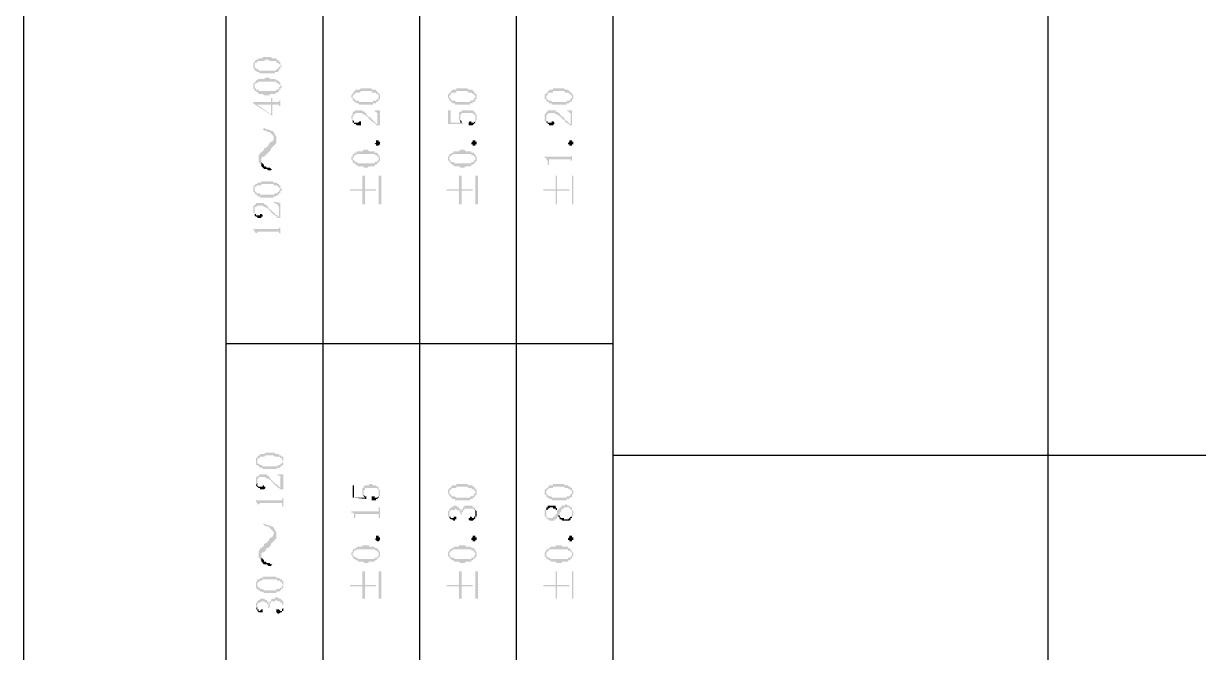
# Model space of a CAD drawing. Header units: millimetres. Extents: x 7018 to 13530, y 4187 to 5692.
# Drawn here: x 9367.76 to 9406.68, y 5033.81 to 5054.62 of the extents above; entities that cross this region are included whole.
import ezdxf

# ---------------------------------------------------------------- set-up
doc = ezdxf.new("R2010")
doc.units = ezdxf.units.MM

msp = doc.modelspace()

# ---------------------------------------------------------------- hatches: boundary and pattern name
at = {"transparency": 33554559}
for points in [[(9375.372, 5053.24), (9375.372, 5053.195), (9375.372, 5053.149), (9375.372, 5053.149), (9375.417, 5053.104), (9375.417, 5053.24), (9375.417, 5053.285), (9375.417, 5053.285), (9375.462, 5053.33), (9375.507, 5053.33), (9375.507, 5053.375), (9375.733, 5053.375), (9375.778, 5053.42), (9375.868, 5053.42), (9375.914, 5053.375), (9376.139, 5053.375), (9376.139, 5053.33), (9376.184, 5053.33), (9376.229, 5053.285), (9376.229, 5053.285), (9376.275, 5053.24), (9376.275, 5053.33), (9376.229, 5053.375), (9376.229, 5053.375), (9376.184, 5053.42), (9376.139, 5053.42), (9376.139, 5053.465), (9376.004, 5053.465), (9375.959, 5053.51), (9375.688, 5053.51), (9375.688, 5053.465), (9375.553, 5053.465), (9375.507, 5053.42), (9375.462, 5053.42), (9375.417, 5053.375), (9375.417, 5053.33), (9375.372, 5053.33), (9375.372, 5053.285)], [(9375.417, 5053.104), (9375.417, 5053.059), (9375.462, 5053.059), (9375.507, 5053.014), (9375.553, 5053.014), (9375.598, 5052.969), (9376.094, 5052.969), (9376.094, 5053.014), (9376.184, 5053.014), (9376.229, 5053.059), (9376.229, 5053.104), (9376.275, 5053.104), (9376.275, 5053.149), (9376.275, 5053.195), (9376.32, 5053.195), (9376.32, 5053.24), (9376.275, 5053.24), (9376.275, 5053.285), (9376.275, 5053.33), (9376.275, 5053.195), (9376.229, 5053.195), (9376.229, 5053.149), (9376.184, 5053.149), (9376.184, 5053.104), (9376.139, 5053.104), (9376.094, 5053.059), (9375.553, 5053.059), (9375.553, 5053.104), (9375.507, 5053.104), (9375.462, 5053.149), (9375.417, 5053.149), (9375.417, 5053.195), (9375.417, 5053.24)], [(9375.372, 5052.563), (9375.372, 5052.518), (9375.372, 5052.472), (9375.372, 5052.472), (9375.417, 5052.427), (9375.417, 5052.563), (9375.417, 5052.608), (9375.417, 5052.608), (9375.462, 5052.653), (9375.507, 5052.653), (9375.553, 5052.698), (9376.139, 5052.698), (9376.139, 5052.653), (9376.184, 5052.653), (9376.229, 5052.608), (9376.229, 5052.608), (9376.275, 5052.563), (9376.275, 5052.653), (9376.229, 5052.698), (9376.229, 5052.698), (9376.184, 5052.743), (9376.139, 5052.743), (9376.094, 5052.788), (9375.914, 5052.788), (9375.914, 5052.833), (9375.778, 5052.833), (9375.733, 5052.788), (9375.553, 5052.788), (9375.507, 5052.743), (9375.462, 5052.743), (9375.462, 5052.698), (9375.417, 5052.698), (9375.417, 5052.653), (9375.372, 5052.653), (9375.372, 5052.608)], [(9375.417, 5052.427), (9375.417, 5052.382), (9375.462, 5052.382), (9375.507, 5052.337), (9375.553, 5052.337), (9375.553, 5052.292), (9375.688, 5052.292), (9375.733, 5052.247), (9375.914, 5052.247), (9375.914, 5052.292), (9376.094, 5052.292), (9376.139, 5052.337), (9376.184, 5052.337), (9376.229, 5052.382), (9376.229, 5052.427), (9376.275, 5052.427), (9376.275, 5052.472), (9376.275, 5052.472), (9376.32, 5052.518), (9376.32, 5052.563), (9376.275, 5052.563), (9376.275, 5052.608), (9376.275, 5052.653), (9376.275, 5052.518), (9376.229, 5052.518), (9376.229, 5052.472), (9376.229, 5052.472), (9376.184, 5052.427), (9376.139, 5052.427), (9376.094, 5052.382), (9375.553, 5052.382), (9375.553, 5052.427), (9375.462, 5052.427), (9375.462, 5052.472), (9375.417, 5052.472), (9375.417, 5052.518), (9375.417, 5052.563)], [(9378.621, 5052.202), (9378.621, 5052.156), (9378.667, 5052.156), (9378.667, 5052.111), (9378.667, 5052.066), (9378.667, 5052.202), (9378.667, 5052.247), (9378.712, 5052.247), (9378.712, 5052.292), (9378.757, 5052.292), (9378.757, 5052.337), (9378.892, 5052.337), (9378.937, 5052.382), (9379.298, 5052.382), (9379.298, 5052.337), (9379.434, 5052.337), (9379.434, 5052.292), (9379.479, 5052.292), (9379.524, 5052.247), (9379.524, 5052.202), (9379.524, 5052.337), (9379.479, 5052.337), (9379.479, 5052.382), (9379.434, 5052.382), (9379.434, 5052.427), (9379.298, 5052.427), (9379.298, 5052.472), (9378.937, 5052.472), (9378.892, 5052.427), (9378.757, 5052.427), (9378.757, 5052.382), (9378.712, 5052.382), (9378.712, 5052.337), (9378.667, 5052.337), (9378.667, 5052.292), (9378.667, 5052.292), (9378.621, 5052.247)], [(9381.826, 5052.202), (9381.826, 5052.156), (9381.826, 5052.156), (9381.871, 5052.111), (9381.871, 5052.066), (9381.871, 5052.202), (9381.871, 5052.247), (9381.916, 5052.247), (9381.916, 5052.292), (9381.916, 5052.292), (9381.961, 5052.337), (9382.097, 5052.337), (9382.097, 5052.382), (9382.458, 5052.382), (9382.503, 5052.337), (9382.593, 5052.337), (9382.638, 5052.292), (9382.683, 5052.292), (9382.683, 5052.247), (9382.729, 5052.247), (9382.729, 5052.202), (9382.729, 5052.337), (9382.683, 5052.337), (9382.683, 5052.382), (9382.638, 5052.382), (9382.638, 5052.427), (9382.503, 5052.427), (9382.458, 5052.472), (9382.097, 5052.472), (9382.097, 5052.427), (9381.961, 5052.427), (9381.961, 5052.382), (9381.916, 5052.382), (9381.916, 5052.337), (9381.871, 5052.337), (9381.871, 5052.292), (9381.826, 5052.292)], [(9385.03, 5052.202), (9385.03, 5052.156), (9385.03, 5052.111), (9385.075, 5052.111), (9385.075, 5052.066), (9385.075, 5052.202), (9385.075, 5052.247), (9385.121, 5052.247), (9385.121, 5052.292), (9385.121, 5052.292), (9385.166, 5052.337), (9385.301, 5052.337), (9385.301, 5052.382), (9385.662, 5052.382), (9385.707, 5052.337), (9385.798, 5052.337), (9385.843, 5052.292), (9385.888, 5052.292), (9385.888, 5052.247), (9385.933, 5052.247), (9385.933, 5052.202), (9385.933, 5052.337), (9385.888, 5052.337), (9385.843, 5052.382), (9385.843, 5052.382), (9385.798, 5052.427), (9385.707, 5052.427), (9385.662, 5052.472), (9385.301, 5052.472), (9385.301, 5052.427), (9385.166, 5052.427), (9385.166, 5052.382), (9385.121, 5052.382), (9385.121, 5052.337), (9385.075, 5052.337), (9385.075, 5052.292), (9385.03, 5052.292)], [(9375.372, 5052.021), (9375.372, 5051.976), (9376.004, 5051.57), (9376.004, 5051.931), (9376.229, 5051.931), (9376.229, 5051.886), (9376.275, 5051.886), (9376.275, 5051.795), (9376.275, 5052.156), (9376.275, 5052.066), (9376.229, 5052.066), (9376.229, 5052.021), (9376.004, 5052.021), (9376.004, 5052.156), (9375.959, 5052.156), (9375.959, 5051.615), (9375.507, 5051.931), (9375.507, 5051.931)], [(9375.372, 5052.021), (9375.507, 5051.931), (9375.959, 5051.931), (9375.959, 5051.615), (9375.959, 5052.021)], [(9378.667, 5052.066), (9378.712, 5052.066), (9378.712, 5052.021), (9378.757, 5052.021), (9378.802, 5051.976), (9378.847, 5051.976), (9378.892, 5051.931), (9379.344, 5051.931), (9379.344, 5051.976), (9379.434, 5051.976), (9379.434, 5052.021), (9379.479, 5052.021), (9379.524, 5052.066), (9379.524, 5052.111), (9379.569, 5052.111), (9379.569, 5052.156), (9379.569, 5052.202), (9379.569, 5052.247), (9379.569, 5052.292), (9379.524, 5052.292), (9379.524, 5052.337), (9379.524, 5052.156), (9379.524, 5052.156), (9379.479, 5052.111), (9379.479, 5052.111), (9379.434, 5052.066), (9379.344, 5052.066), (9379.344, 5052.021), (9378.892, 5052.021), (9378.847, 5052.066), (9378.757, 5052.066), (9378.757, 5052.111), (9378.712, 5052.111), (9378.712, 5052.156), (9378.667, 5052.156), (9378.667, 5052.202)], [(9381.871, 5052.066), (9381.916, 5052.066), (9381.916, 5052.021), (9381.961, 5052.021), (9381.961, 5051.976), (9382.052, 5051.976), (9382.052, 5051.931), (9382.548, 5051.931), (9382.548, 5051.976), (9382.638, 5051.976), (9382.638, 5052.021), (9382.683, 5052.021), (9382.729, 5052.066), (9382.729, 5052.111), (9382.774, 5052.111), (9382.774, 5052.156), (9382.774, 5052.202), (9382.774, 5052.247), (9382.774, 5052.292), (9382.729, 5052.292), (9382.729, 5052.337), (9382.729, 5052.156), (9382.683, 5052.156), (9382.683, 5052.111), (9382.683, 5052.111), (9382.638, 5052.066), (9382.548, 5052.066), (9382.548, 5052.021), (9382.097, 5052.021), (9382.052, 5052.066), (9381.961, 5052.066), (9381.916, 5052.111), (9381.916, 5052.156), (9381.871, 5052.156), (9381.871, 5052.202)], [(9385.075, 5052.066), (9385.075, 5052.066), (9385.121, 5052.021), (9385.166, 5052.021), (9385.166, 5051.976), (9385.256, 5051.976), (9385.256, 5051.931), (9385.752, 5051.931), (9385.752, 5051.976), (9385.843, 5051.976), (9385.843, 5052.021), (9385.888, 5052.021), (9385.933, 5052.066), (9385.933, 5052.111), (9385.933, 5052.111), (9385.978, 5052.156), (9385.978, 5052.202), (9385.978, 5052.247), (9385.978, 5052.247), (9385.933, 5052.292), (9385.933, 5052.337), (9385.933, 5052.156), (9385.888, 5052.156), (9385.888, 5052.111), (9385.888, 5052.111), (9385.843, 5052.066), (9385.752, 5052.066), (9385.752, 5052.021), (9385.256, 5052.021), (9385.256, 5052.066), (9385.166, 5052.066), (9385.121, 5052.111), (9385.121, 5052.111), (9385.075, 5052.156), (9385.075, 5052.202)], [(9378.621, 5051.525), (9378.621, 5051.48), (9378.621, 5051.48), (9378.667, 5051.434), (9378.667, 5051.389), (9378.667, 5051.525), (9378.667, 5051.57), (9378.712, 5051.57), (9378.712, 5051.615), (9378.757, 5051.615), (9378.757, 5051.66), (9378.983, 5051.66), (9378.983, 5051.615), (9379.073, 5051.615), (9379.073, 5051.57), (9379.118, 5051.57), (9379.163, 5051.525), (9379.163, 5051.525), (9379.208, 5051.48), (9379.208, 5051.434), (9379.253, 5051.434), (9379.298, 5051.389), (9379.298, 5051.389), (9379.344, 5051.344), (9379.389, 5051.344), (9379.389, 5051.299), (9379.434, 5051.299), (9379.434, 5051.254), (9379.479, 5051.254), (9379.479, 5051.299), (9379.434, 5051.299), (9379.434, 5051.344), (9379.389, 5051.344), (9379.389, 5051.389), (9379.344, 5051.389), (9379.344, 5051.434), (9379.298, 5051.434), (9379.298, 5051.48), (9379.253, 5051.48), (9379.253, 5051.525), (9379.208, 5051.525), (9379.163, 5051.57), (9379.163, 5051.57), (9379.118, 5051.615), (9379.118, 5051.66), (9379.073, 5051.66), (9379.073, 5051.705), (9379.028, 5051.705), (9378.983, 5051.75), (9378.757, 5051.75), (9378.712, 5051.705), (9378.667, 5051.705), (9378.667, 5051.66), (9378.667, 5051.615), (9378.667, 5051.615), (9378.621, 5051.57)], [(9379.344, 5051.75), (9379.389, 5051.75), (9379.389, 5051.705), (9379.434, 5051.705), (9379.479, 5051.66), (9379.479, 5051.254), (9379.569, 5051.254), (9379.569, 5051.75)], [(9381.826, 5051.75), (9381.826, 5051.299), (9382.322, 5051.299), (9382.322, 5051.344), (9381.916, 5051.344), (9381.916, 5051.75)], [(9382.187, 5051.525), (9382.187, 5051.48), (9382.187, 5051.434), (9382.187, 5051.434), (9382.232, 5051.389), (9382.232, 5051.525), (9382.232, 5051.57), (9382.232, 5051.615), (9382.277, 5051.615), (9382.277, 5051.66), (9382.638, 5051.66), (9382.683, 5051.615), (9382.683, 5051.615), (9382.729, 5051.57), (9382.729, 5051.389), (9382.729, 5051.389), (9382.774, 5051.434), (9382.774, 5051.48), (9382.774, 5051.57), (9382.774, 5051.615), (9382.729, 5051.615), (9382.729, 5051.66), (9382.729, 5051.66), (9382.683, 5051.705), (9382.683, 5051.705), (9382.638, 5051.75), (9382.277, 5051.75), (9382.277, 5051.705), (9382.232, 5051.705), (9382.187, 5051.66), (9382.187, 5051.615), (9382.187, 5051.57)], [(9385.03, 5051.525), (9385.03, 5051.48), (9385.03, 5051.389), (9385.075, 5051.389), (9385.075, 5051.525), (9385.075, 5051.57), (9385.075, 5051.57), (9385.121, 5051.615), (9385.121, 5051.615), (9385.166, 5051.66), (9385.346, 5051.66), (9385.391, 5051.615), (9385.436, 5051.615), (9385.482, 5051.57), (9385.527, 5051.57), (9385.527, 5051.525), (9385.572, 5051.525), (9385.572, 5051.48), (9385.617, 5051.48), (9385.617, 5051.434), (9385.662, 5051.434), (9385.707, 5051.389), (9385.707, 5051.344), (9385.752, 5051.344), (9385.798, 5051.299), (9385.843, 5051.299), (9385.843, 5051.254), (9385.888, 5051.254), (9385.888, 5051.299), (9385.843, 5051.299), (9385.843, 5051.344), (9385.798, 5051.344), (9385.798, 5051.389), (9385.752, 5051.389), (9385.707, 5051.434), (9385.707, 5051.434), (9385.662, 5051.48), (9385.662, 5051.525), (9385.617, 5051.525), (9385.572, 5051.57), (9385.572, 5051.57), (9385.527, 5051.615), (9385.527, 5051.66), (9385.482, 5051.66), (9385.436, 5051.705), (9385.391, 5051.705), (9385.391, 5051.75), (9385.121, 5051.75), (9385.121, 5051.705), (9385.075, 5051.705), (9385.075, 5051.66), (9385.075, 5051.66), (9385.03, 5051.615)], [(9385.707, 5051.75), (9385.752, 5051.75), (9385.798, 5051.705), (9385.843, 5051.705), (9385.843, 5051.66), (9385.888, 5051.66), (9385.888, 5051.254), (9385.933, 5051.254), (9385.933, 5051.75)], [(9378.667, 5051.389), (9378.667, 5051.344), (9378.712, 5051.344), (9378.712, 5051.299), (9378.757, 5051.299), (9378.802, 5051.254), (9378.937, 5051.254), (9378.937, 5051.344), (9378.937, 5051.389), (9378.892, 5051.389), (9378.847, 5051.344), (9378.712, 5051.344), (9378.712, 5051.389), (9378.712, 5051.389), (9378.667, 5051.434), (9378.667, 5051.48), (9378.667, 5051.48)], [(9382.232, 5051.389), (9382.232, 5051.344), (9382.277, 5051.344), (9382.277, 5051.389), (9382.277, 5051.389), (9382.232, 5051.434), (9382.232, 5051.48), (9382.232, 5051.525)], [(9382.503, 5051.299), (9382.503, 5051.254), (9382.638, 5051.254), (9382.683, 5051.299), (9382.683, 5051.299), (9382.729, 5051.344), (9382.729, 5051.48), (9382.729, 5051.434), (9382.729, 5051.389), (9382.729, 5051.389), (9382.683, 5051.344), (9382.593, 5051.344), (9382.593, 5051.389), (9382.548, 5051.389), (9382.503, 5051.344), (9382.503, 5051.344)], [(9385.075, 5051.389), (9385.075, 5051.344), (9385.121, 5051.344), (9385.121, 5051.299), (9385.166, 5051.299), (9385.166, 5051.254), (9385.301, 5051.254), (9385.346, 5051.299), (9385.346, 5051.344), (9385.346, 5051.344), (9385.301, 5051.389), (9385.256, 5051.389), (9385.256, 5051.344), (9385.121, 5051.344), (9385.121, 5051.389), (9385.075, 5051.389), (9385.075, 5051.434), (9385.075, 5051.48), (9385.075, 5051.48)], [(9375.553, 5050.126), (9375.553, 5050.035), (9375.598, 5049.99), (9375.643, 5049.9), (9375.643, 5050.08), (9375.643, 5050.171), (9375.688, 5050.216), (9375.733, 5050.216), (9375.778, 5050.261), (9375.823, 5050.306), (9375.868, 5050.351), (9375.914, 5050.396), (9375.959, 5050.441), (9375.959, 5050.487), (9376.004, 5050.532), (9376.049, 5050.577), (9376.049, 5050.848), (9376.049, 5050.803), (9376.004, 5050.712), (9375.959, 5050.712), (9375.914, 5050.667), (9375.868, 5050.577), (9375.868, 5050.577), (9375.823, 5050.532), (9375.733, 5050.487), (9375.733, 5050.441), (9375.688, 5050.396), (9375.643, 5050.351), (9375.598, 5050.351), (9375.598, 5050.306), (9375.553, 5050.261), (9375.553, 5050.171)], [(9375.688, 5051.118), (9375.733, 5051.073), (9375.778, 5051.073), (9375.868, 5051.028), (9375.914, 5051.028), (9375.959, 5050.983), (9375.959, 5050.983), (9376.004, 5050.938), (9376.049, 5050.893), (9376.049, 5050.577), (9376.049, 5050.577), (9376.094, 5050.622), (9376.139, 5050.667), (9376.139, 5050.893), (9376.094, 5050.938), (9376.049, 5051.028), (9376.049, 5051.028), (9376.004, 5051.073), (9375.959, 5051.073), (9375.868, 5051.118), (9375.823, 5051.118), (9375.733, 5051.164)], [(9378.621, 5050.171), (9378.621, 5050.126), (9378.621, 5050.126), (9378.667, 5050.08), (9378.667, 5050.035), (9378.667, 5050.171), (9378.667, 5050.171), (9378.712, 5050.216), (9378.712, 5050.261), (9378.757, 5050.261), (9378.802, 5050.306), (9379.389, 5050.306), (9379.434, 5050.261), (9379.479, 5050.261), (9379.479, 5050.216), (9379.524, 5050.216), (9379.524, 5050.171), (9379.524, 5050.306), (9379.479, 5050.306), (9379.479, 5050.351), (9379.389, 5050.351), (9379.389, 5050.396), (9379.208, 5050.396), (9379.163, 5050.441), (9379.028, 5050.441), (9378.983, 5050.396), (9378.802, 5050.396), (9378.802, 5050.351), (9378.757, 5050.351), (9378.712, 5050.306), (9378.667, 5050.306), (9378.667, 5050.261), (9378.667, 5050.216), (9378.621, 5050.216)], [(9379.569, 5050.667), (9379.569, 5050.622), (9379.569, 5050.622), (9379.524, 5050.577), (9379.434, 5050.577), (9379.434, 5050.622), (9379.434, 5050.622), (9379.389, 5050.667), (9379.434, 5050.667), (9379.434, 5050.712), (9379.434, 5050.757), (9379.524, 5050.757), (9379.524, 5050.712), (9379.569, 5050.712), (9379.569, 5050.667)], [(9381.826, 5050.171), (9381.826, 5050.126), (9381.826, 5050.08), (9381.871, 5050.08), (9381.871, 5050.035), (9381.871, 5050.171), (9381.871, 5050.216), (9381.916, 5050.216), (9381.916, 5050.261), (9381.961, 5050.261), (9382.006, 5050.306), (9382.593, 5050.306), (9382.593, 5050.261), (9382.683, 5050.261), (9382.683, 5050.216), (9382.729, 5050.216), (9382.729, 5050.171), (9382.729, 5050.306), (9382.683, 5050.306), (9382.683, 5050.351), (9382.593, 5050.351), (9382.593, 5050.396), (9382.413, 5050.396), (9382.367, 5050.441), (9382.232, 5050.441), (9382.187, 5050.396), (9382.006, 5050.396), (9382.006, 5050.351), (9381.961, 5050.351), (9381.916, 5050.306), (9381.871, 5050.306), (9381.871, 5050.261), (9381.871, 5050.261), (9381.826, 5050.216)], [(9382.774, 5050.667), (9382.774, 5050.622), (9382.729, 5050.622), (9382.729, 5050.577), (9382.638, 5050.577), (9382.638, 5050.622), (9382.593, 5050.622), (9382.593, 5050.667), (9382.593, 5050.667), (9382.638, 5050.712), (9382.638, 5050.757), (9382.729, 5050.757), (9382.729, 5050.712), (9382.774, 5050.712), (9382.774, 5050.667)], [(9385.978, 5050.667), (9385.978, 5050.622), (9385.933, 5050.622), (9385.933, 5050.577), (9385.843, 5050.577), (9385.843, 5050.622), (9385.798, 5050.622), (9385.798, 5050.667), (9385.798, 5050.667), (9385.843, 5050.712), (9385.843, 5050.757), (9385.933, 5050.757), (9385.933, 5050.712), (9385.978, 5050.712), (9385.978, 5050.667)], [(9375.643, 5049.9), (9375.643, 5049.9), (9375.688, 5049.855), (9375.733, 5049.81), (9375.823, 5049.81), (9375.868, 5049.764), (9375.959, 5049.764), (9376.004, 5049.81), (9375.959, 5049.81), (9375.914, 5049.855), (9375.823, 5049.855), (9375.778, 5049.9), (9375.733, 5049.9), (9375.733, 5049.945), (9375.688, 5049.99), (9375.643, 5050.035), (9375.643, 5050.08)], [(9378.667, 5050.035), (9378.712, 5049.99), (9378.757, 5049.99), (9378.757, 5049.945), (9378.802, 5049.945), (9378.847, 5049.9), (9379.028, 5049.9), (9379.028, 5049.855), (9379.163, 5049.855), (9379.208, 5049.9), (9379.389, 5049.9), (9379.389, 5049.945), (9379.434, 5049.945), (9379.479, 5049.99), (9379.479, 5049.99), (9379.524, 5050.035), (9379.524, 5050.035), (9379.569, 5050.08), (9379.569, 5050.171), (9379.569, 5050.216), (9379.569, 5050.216), (9379.524, 5050.261), (9379.524, 5050.126), (9379.524, 5050.08), (9379.479, 5050.08), (9379.479, 5050.035), (9379.389, 5050.035), (9379.389, 5049.99), (9378.847, 5049.99), (9378.802, 5050.035), (9378.757, 5050.035), (9378.712, 5050.08), (9378.712, 5050.08), (9378.667, 5050.126), (9378.667, 5050.171)], [(9381.871, 5050.035), (9381.916, 5049.99), (9381.916, 5049.99), (9381.961, 5049.945), (9382.006, 5049.945), (9382.006, 5049.9), (9382.187, 5049.9), (9382.232, 5049.855), (9382.367, 5049.855), (9382.413, 5049.9), (9382.593, 5049.9), (9382.593, 5049.945), (9382.638, 5049.945), (9382.683, 5049.99), (9382.683, 5049.99), (9382.729, 5050.035), (9382.729, 5050.035), (9382.774, 5050.08), (9382.774, 5050.171), (9382.774, 5050.216), (9382.774, 5050.216), (9382.729, 5050.261), (9382.729, 5050.126), (9382.729, 5050.126), (9382.683, 5050.08), (9382.683, 5050.035), (9382.593, 5050.035), (9382.593, 5049.99), (9382.052, 5049.99), (9382.006, 5050.035), (9381.916, 5050.035), (9381.916, 5050.08), (9381.916, 5050.08), (9381.871, 5050.126), (9381.871, 5050.171)], [(9385.03, 5050.216), (9385.03, 5050.171), (9385.075, 5050.171), (9385.075, 5050.126), (9385.075, 5050.126), (9385.121, 5050.08), (9385.121, 5049.945), (9385.166, 5049.945), (9385.166, 5050.08), (9385.166, 5050.126), (9385.888, 5050.126), (9385.888, 5050.08), (9385.933, 5050.08), (9385.933, 5049.945), (9385.933, 5050.351), (9385.933, 5050.261), (9385.933, 5050.261), (9385.888, 5050.216), (9385.843, 5050.216)], [(9375.372, 5049.133), (9375.372, 5049.088), (9375.372, 5049.042), (9375.417, 5049.042), (9375.417, 5048.997), (9375.417, 5049.133), (9375.417, 5049.178), (9375.417, 5049.223), (9375.462, 5049.223), (9375.507, 5049.268), (9375.643, 5049.268), (9375.643, 5049.313), (9376.049, 5049.313), (9376.049, 5049.268), (9376.139, 5049.268), (9376.184, 5049.223), (9376.229, 5049.223), (9376.229, 5049.178), (9376.229, 5049.178), (9376.275, 5049.133), (9376.275, 5049.268), (9376.229, 5049.268), (9376.229, 5049.313), (9376.184, 5049.313), (9376.139, 5049.358), (9376.049, 5049.358), (9376.004, 5049.403), (9375.643, 5049.403), (9375.643, 5049.358), (9375.507, 5049.358), (9375.507, 5049.313), (9375.462, 5049.313), (9375.417, 5049.268), (9375.417, 5049.268), (9375.372, 5049.223), (9375.372, 5049.178), (9375.372, 5049.178)], [(9375.417, 5048.997), (9375.417, 5048.997), (9375.462, 5048.952), (9375.507, 5048.952), (9375.507, 5048.907), (9375.598, 5048.907), (9375.598, 5048.862), (9376.049, 5048.862), (9376.049, 5048.907), (9376.139, 5048.907), (9376.184, 5048.952), (9376.229, 5048.952), (9376.229, 5048.997), (9376.275, 5048.997), (9376.275, 5049.042), (9376.275, 5049.088), (9376.32, 5049.088), (9376.32, 5049.133), (9376.32, 5049.133), (9376.275, 5049.178), (9376.275, 5049.223), (9376.275, 5049.268), (9376.275, 5049.133), (9376.275, 5049.133), (9376.229, 5049.088), (9376.229, 5049.042), (9376.184, 5049.042), (9376.184, 5048.997), (9376.094, 5048.997), (9376.049, 5048.952), (9375.598, 5048.952), (9375.598, 5048.997), (9375.507, 5048.997), (9375.462, 5049.042), (9375.462, 5049.042), (9375.417, 5049.088), (9375.417, 5049.133)], [(9378.576, 5049.133), (9378.576, 5049.088), (9378.983, 5049.088), (9378.983, 5048.636), (9379.073, 5048.636), (9379.073, 5049.088), (9379.434, 5049.088), (9379.434, 5049.133), (9379.073, 5049.133), (9379.073, 5049.584), (9378.983, 5049.584), (9378.983, 5049.133)], [(9379.614, 5048.636), (9379.614, 5049.584), (9379.524, 5049.584), (9379.524, 5048.636)], [(9381.781, 5049.133), (9381.781, 5049.088), (9382.187, 5049.088), (9382.187, 5048.636), (9382.277, 5048.636), (9382.277, 5049.088), (9382.638, 5049.088), (9382.638, 5049.133), (9382.277, 5049.133), (9382.277, 5049.584), (9382.187, 5049.584), (9382.187, 5049.133)], [(9382.819, 5048.636), (9382.819, 5049.584), (9382.729, 5049.584), (9382.729, 5048.636)], [(9384.985, 5049.133), (9384.985, 5049.088), (9385.391, 5049.088), (9385.391, 5048.636), (9385.436, 5048.636), (9385.436, 5049.088), (9385.843, 5049.088), (9385.843, 5049.133), (9385.436, 5049.133), (9385.436, 5049.584), (9385.391, 5049.584), (9385.391, 5049.133)], [(9385.978, 5048.636), (9385.978, 5049.584), (9385.933, 5049.584), (9385.933, 5048.636)], [(9375.372, 5048.456), (9375.372, 5048.411), (9375.372, 5048.365), (9375.372, 5048.365), (9375.417, 5048.32), (9375.417, 5048.456), (9375.417, 5048.501), (9375.417, 5048.546), (9375.462, 5048.546), (9375.507, 5048.591), (9375.688, 5048.591), (9375.733, 5048.546), (9375.778, 5048.546), (9375.823, 5048.501), (9375.868, 5048.501), (9375.868, 5048.456), (9375.914, 5048.456), (9375.914, 5048.411), (9375.959, 5048.411), (9375.959, 5048.365), (9376.004, 5048.365), (9376.004, 5048.32), (9376.049, 5048.32), (9376.049, 5048.275), (9376.094, 5048.275), (9376.139, 5048.23), (9376.139, 5048.23), (9376.184, 5048.185), (9376.229, 5048.185), (9376.229, 5048.23), (9376.184, 5048.23), (9376.184, 5048.275), (9376.139, 5048.275), (9376.094, 5048.32), (9376.094, 5048.32), (9376.049, 5048.365), (9376.049, 5048.365), (9376.004, 5048.411), (9376.004, 5048.411), (9375.959, 5048.456), (9375.914, 5048.456), (9375.914, 5048.501), (9375.868, 5048.501), (9375.868, 5048.546), (9375.823, 5048.591), (9375.823, 5048.591), (9375.778, 5048.636), (9375.733, 5048.636), (9375.733, 5048.681), (9375.462, 5048.681), (9375.462, 5048.636), (9375.417, 5048.636), (9375.417, 5048.591), (9375.372, 5048.591), (9375.372, 5048.546)], [(9376.049, 5048.726), (9376.049, 5048.681), (9376.094, 5048.681), (9376.139, 5048.636), (9376.184, 5048.636), (9376.184, 5048.591), (9376.184, 5048.591), (9376.229, 5048.546), (9376.229, 5048.185), (9376.275, 5048.185), (9376.275, 5048.681)], [(9375.417, 5048.32), (9375.417, 5048.275), (9375.417, 5048.275), (9375.462, 5048.23), (9375.507, 5048.23), (9375.507, 5048.185), (9375.643, 5048.185), (9375.643, 5048.23), (9375.688, 5048.23), (9375.688, 5048.275), (9375.688, 5048.275), (9375.643, 5048.32), (9375.598, 5048.32), (9375.598, 5048.275), (9375.462, 5048.275), (9375.462, 5048.32), (9375.417, 5048.32), (9375.417, 5048.365), (9375.417, 5048.411), (9375.417, 5048.411)], [(9375.372, 5047.824), (9375.372, 5047.779), (9375.417, 5047.779), (9375.417, 5047.734), (9375.417, 5047.734), (9375.462, 5047.688), (9375.462, 5047.643), (9375.462, 5047.598), (9375.462, 5047.688), (9375.507, 5047.688), (9375.507, 5047.734), (9376.229, 5047.734), (9376.229, 5047.688), (9376.229, 5047.688), (9376.275, 5047.643), (9376.275, 5047.598), (9376.275, 5047.959), (9376.275, 5047.869), (9376.229, 5047.869), (9376.229, 5047.824), (9376.184, 5047.824)], [(9375.462, 5040.151), (9375.462, 5040.061), (9375.462, 5040.016), (9375.507, 5040.016), (9375.507, 5040.151), (9375.507, 5040.196), (9375.507, 5040.196), (9375.553, 5040.242), (9375.598, 5040.242), (9375.598, 5040.287), (9375.733, 5040.287), (9375.778, 5040.332), (9376.049, 5040.332), (9376.094, 5040.287), (9376.229, 5040.287), (9376.275, 5040.242), (9376.32, 5040.242), (9376.32, 5040.196), (9376.32, 5040.151), (9376.365, 5040.151), (9376.365, 5040.287), (9376.32, 5040.287), (9376.275, 5040.332), (9376.229, 5040.332), (9376.229, 5040.377), (9376.094, 5040.377), (9376.094, 5040.422), (9375.778, 5040.422), (9375.733, 5040.377), (9375.598, 5040.377), (9375.598, 5040.332), (9375.553, 5040.332), (9375.507, 5040.287), (9375.507, 5040.242), (9375.462, 5040.242), (9375.462, 5040.196)], [(9375.507, 5040.016), (9375.507, 5040.016), (9375.553, 5039.971), (9375.553, 5039.971), (9375.598, 5039.926), (9375.688, 5039.926), (9375.688, 5039.881), (9376.139, 5039.881), (9376.184, 5039.926), (9376.275, 5039.926), (9376.275, 5039.971), (9376.32, 5039.971), (9376.32, 5040.016), (9376.365, 5040.016), (9376.365, 5040.061), (9376.365, 5040.106), (9376.365, 5040.151), (9376.365, 5040.196), (9376.365, 5040.242), (9376.365, 5040.287), (9376.365, 5040.106), (9376.32, 5040.106), (9376.32, 5040.061), (9376.275, 5040.061), (9376.275, 5040.016), (9376.184, 5040.016), (9376.184, 5039.971), (9375.688, 5039.971), (9375.643, 5040.016), (9375.598, 5040.016), (9375.553, 5040.061), (9375.507, 5040.061), (9375.507, 5040.106), (9375.507, 5040.151)], [(9375.462, 5039.474), (9375.462, 5039.429), (9375.462, 5039.339), (9375.462, 5039.339), (9375.507, 5039.429), (9375.507, 5039.519), (9375.507, 5039.565), (9375.553, 5039.565), (9375.553, 5039.61), (9375.778, 5039.61), (9375.823, 5039.565), (9375.868, 5039.565), (9375.914, 5039.519), (9375.959, 5039.519), (9375.959, 5039.474), (9376.004, 5039.474), (9376.004, 5039.429), (9376.004, 5039.429), (9376.049, 5039.384), (9376.049, 5039.384), (9376.094, 5039.339), (9376.139, 5039.339), (9376.139, 5039.294), (9376.184, 5039.294), (9376.184, 5039.249), (9376.229, 5039.249), (9376.275, 5039.204), (9376.32, 5039.204), (9376.275, 5039.249), (9376.275, 5039.249), (9376.229, 5039.294), (9376.229, 5039.294), (9376.184, 5039.339), (9376.184, 5039.339), (9376.139, 5039.384), (9376.094, 5039.384), (9376.094, 5039.429), (9376.049, 5039.429), (9376.049, 5039.474), (9376.004, 5039.474), (9376.004, 5039.519), (9375.959, 5039.519), (9375.959, 5039.565), (9375.914, 5039.565), (9375.914, 5039.61), (9375.914, 5039.61), (9375.868, 5039.655), (9375.823, 5039.655), (9375.823, 5039.7), (9375.598, 5039.7), (9375.553, 5039.655), (9375.507, 5039.655), (9375.507, 5039.61), (9375.462, 5039.61), (9375.462, 5039.565)], [(9376.139, 5039.7), (9376.184, 5039.7), (9376.184, 5039.655), (9376.275, 5039.655), (9376.275, 5039.61), (9376.275, 5039.249), (9376.32, 5039.204), (9376.365, 5039.204), (9376.365, 5039.7)], [(9375.462, 5039.339), (9375.507, 5039.294), (9375.507, 5039.294), (9375.553, 5039.249), (9375.598, 5039.249), (9375.598, 5039.204), (9375.733, 5039.204), (9375.778, 5039.249), (9375.778, 5039.294), (9375.733, 5039.294), (9375.733, 5039.339), (9375.688, 5039.339), (9375.688, 5039.294), (9375.553, 5039.294), (9375.507, 5039.339), (9375.507, 5039.429), (9375.507, 5039.429)], [(9378.667, 5039.339), (9378.667, 5038.933), (9379.118, 5038.888), (9379.118, 5038.933), (9379.118, 5038.978), (9379.073, 5038.933), (9378.712, 5038.933), (9378.712, 5039.339)], [(9378.983, 5039.158), (9378.983, 5039.068), (9378.983, 5039.023), (9378.983, 5039.023), (9379.028, 5038.978), (9379.028, 5039.113), (9379.028, 5039.158), (9379.028, 5039.158), (9379.073, 5039.204), (9379.073, 5039.249), (9379.479, 5039.249), (9379.479, 5039.204), (9379.524, 5039.204), (9379.524, 5039.158), (9379.524, 5039.113), (9379.524, 5038.978), (9379.569, 5038.978), (9379.569, 5039.023), (9379.569, 5039.113), (9379.569, 5039.158), (9379.569, 5039.204), (9379.524, 5039.204), (9379.524, 5039.249), (9379.524, 5039.294), (9379.479, 5039.294), (9379.434, 5039.339), (9379.344, 5039.339), (9379.298, 5039.384), (9379.208, 5039.384), (9379.208, 5039.339), (9379.073, 5039.339), (9379.028, 5039.294), (9379.028, 5039.249), (9378.983, 5039.249), (9378.983, 5039.204)], [(9381.826, 5039.113), (9381.826, 5039.068), (9381.826, 5039.068), (9381.871, 5039.023), (9381.871, 5038.978), (9381.871, 5039.113), (9381.871, 5039.158), (9381.871, 5039.158), (9381.916, 5039.204), (9381.916, 5039.204), (9381.961, 5039.249), (9382.097, 5039.249), (9382.097, 5039.294), (9382.458, 5039.294), (9382.503, 5039.249), (9382.593, 5039.249), (9382.638, 5039.204), (9382.683, 5039.204), (9382.683, 5039.158), (9382.729, 5039.158), (9382.729, 5039.113), (9382.729, 5039.249), (9382.729, 5039.249), (9382.683, 5039.294), (9382.638, 5039.294), (9382.638, 5039.339), (9382.503, 5039.339), (9382.458, 5039.384), (9382.097, 5039.384), (9382.097, 5039.339), (9381.961, 5039.339), (9381.961, 5039.294), (9381.916, 5039.294), (9381.916, 5039.249), (9381.871, 5039.249), (9381.871, 5039.204), (9381.826, 5039.204)], [(9381.871, 5038.978), (9381.916, 5038.978), (9381.916, 5038.933), (9381.961, 5038.933), (9381.961, 5038.888), (9382.052, 5038.888), (9382.052, 5038.843), (9382.548, 5038.843), (9382.548, 5038.888), (9382.638, 5038.888), (9382.638, 5038.933), (9382.683, 5038.933), (9382.729, 5038.978), (9382.729, 5039.023), (9382.774, 5039.023), (9382.774, 5039.068), (9382.774, 5039.113), (9382.774, 5039.158), (9382.774, 5039.204), (9382.729, 5039.204), (9382.729, 5039.249), (9382.729, 5039.113), (9382.729, 5039.068), (9382.683, 5039.068), (9382.683, 5039.023), (9382.683, 5039.023), (9382.638, 5038.978), (9382.548, 5038.978), (9382.548, 5038.933), (9382.097, 5038.933), (9382.052, 5038.978), (9381.961, 5038.978), (9381.916, 5039.023), (9381.916, 5039.068), (9381.871, 5039.068), (9381.871, 5039.113)], [(9385.03, 5039.113), (9385.03, 5039.068), (9385.03, 5039.023), (9385.075, 5039.023), (9385.075, 5038.978), (9385.075, 5039.113), (9385.075, 5039.158), (9385.075, 5039.158), (9385.121, 5039.204), (9385.121, 5039.204), (9385.166, 5039.249), (9385.301, 5039.249), (9385.301, 5039.294), (9385.662, 5039.294), (9385.707, 5039.249), (9385.798, 5039.249), (9385.843, 5039.204), (9385.888, 5039.204), (9385.888, 5039.158), (9385.933, 5039.158), (9385.933, 5039.113), (9385.933, 5039.249), (9385.888, 5039.249), (9385.888, 5039.294), (9385.843, 5039.294), (9385.798, 5039.339), (9385.707, 5039.339), (9385.662, 5039.384), (9385.301, 5039.384), (9385.301, 5039.339), (9385.166, 5039.339), (9385.166, 5039.294), (9385.121, 5039.294), (9385.121, 5039.249), (9385.075, 5039.249), (9385.075, 5039.204), (9385.03, 5039.204)], [(9385.075, 5038.978), (9385.075, 5038.978), (9385.121, 5038.933), (9385.166, 5038.933), (9385.166, 5038.888), (9385.256, 5038.888), (9385.256, 5038.843), (9385.752, 5038.843), (9385.752, 5038.888), (9385.843, 5038.888), (9385.843, 5038.933), (9385.888, 5038.933), (9385.933, 5038.978), (9385.933, 5039.023), (9385.933, 5039.023), (9385.978, 5039.068), (9385.978, 5039.113), (9385.978, 5039.158), (9385.978, 5039.158), (9385.933, 5039.204), (9385.933, 5039.249), (9385.933, 5039.113), (9385.933, 5039.068), (9385.888, 5039.068), (9385.888, 5039.023), (9385.888, 5039.023), (9385.843, 5038.978), (9385.752, 5038.978), (9385.752, 5038.933), (9385.256, 5038.933), (9385.256, 5038.978), (9385.166, 5038.978), (9385.121, 5039.023), (9385.121, 5039.023), (9385.075, 5039.068), (9385.075, 5039.113)], [(9375.462, 5038.843), (9375.462, 5038.797), (9375.462, 5038.797), (9375.507, 5038.752), (9375.507, 5038.707), (9375.553, 5038.707), (9375.553, 5038.572), (9375.553, 5038.707), (9375.553, 5038.707), (9375.598, 5038.752), (9376.32, 5038.752), (9376.32, 5038.707), (9376.32, 5038.662), (9376.365, 5038.617), (9376.365, 5038.572), (9376.365, 5038.978), (9376.365, 5038.933), (9376.32, 5038.888), (9376.32, 5038.843), (9376.275, 5038.843)], [(9379.028, 5038.978), (9379.028, 5038.978), (9379.073, 5038.933), (9379.073, 5038.933), (9379.118, 5038.978), (9379.073, 5038.978), (9379.028, 5039.023), (9379.028, 5039.068), (9379.028, 5039.113)], [(9379.298, 5038.933), (9379.298, 5038.843), (9379.434, 5038.843), (9379.434, 5038.888), (9379.479, 5038.888), (9379.524, 5038.933), (9379.524, 5039.113), (9379.524, 5039.023), (9379.524, 5038.978), (9379.524, 5038.978), (9379.479, 5038.933), (9379.389, 5038.933), (9379.389, 5038.978), (9379.298, 5038.978)], [(9378.621, 5038.481), (9378.621, 5038.436), (9378.667, 5038.436), (9378.712, 5038.391), (9378.712, 5038.301), (9378.712, 5038.256), (9378.757, 5038.256), (9378.757, 5038.346), (9378.757, 5038.391), (9379.524, 5038.391), (9379.524, 5038.346), (9379.524, 5038.301), (9379.524, 5038.256), (9379.569, 5038.256), (9379.569, 5038.617), (9379.524, 5038.617), (9379.524, 5038.527), (9379.524, 5038.481), (9379.434, 5038.481)], [(9381.826, 5038.391), (9381.826, 5038.301), (9381.871, 5038.301), (9381.871, 5038.391), (9381.871, 5038.436), (9381.871, 5038.481), (9381.916, 5038.481), (9381.916, 5038.527), (9382.052, 5038.527), (9382.052, 5038.572), (9382.097, 5038.572), (9382.097, 5038.527), (9382.187, 5038.527), (9382.187, 5038.481), (9382.232, 5038.481), (9382.232, 5038.436), (9382.232, 5038.391), (9382.232, 5038.391), (9382.277, 5038.346), (9382.277, 5038.391), (9382.277, 5038.436), (9382.322, 5038.481), (9382.322, 5038.527), (9382.367, 5038.527), (9382.367, 5038.572), (9382.638, 5038.572), (9382.683, 5038.527), (9382.683, 5038.527), (9382.729, 5038.481), (9382.729, 5038.436), (9382.729, 5038.391), (9382.729, 5038.572), (9382.729, 5038.572), (9382.683, 5038.617), (9382.638, 5038.617), (9382.638, 5038.662), (9382.367, 5038.662), (9382.367, 5038.617), (9382.322, 5038.617), (9382.322, 5038.572), (9382.322, 5038.572), (9382.277, 5038.527), (9382.277, 5038.481), (9382.277, 5038.481), (9382.232, 5038.527), (9382.232, 5038.572), (9382.187, 5038.572), (9382.187, 5038.617), (9382.142, 5038.617), (9382.097, 5038.662), (9382.006, 5038.662), (9381.961, 5038.617), (9381.916, 5038.617), (9381.916, 5038.572), (9381.871, 5038.572), (9381.871, 5038.527), (9381.871, 5038.527), (9381.826, 5038.481), (9381.826, 5038.436)], [(9381.871, 5038.301), (9381.871, 5038.256), (9381.871, 5038.256), (9381.916, 5038.211), (9381.961, 5038.211), (9382.006, 5038.166), (9382.052, 5038.166), (9382.052, 5038.211), (9382.097, 5038.211), (9382.097, 5038.256), (9382.097, 5038.301), (9382.006, 5038.301), (9382.006, 5038.256), (9381.916, 5038.256), (9381.916, 5038.301), (9381.871, 5038.301), (9381.871, 5038.346), (9381.871, 5038.391)], [(9382.503, 5038.211), (9382.503, 5038.211), (9382.548, 5038.166), (9382.638, 5038.166), (9382.683, 5038.211), (9382.683, 5038.211), (9382.729, 5038.256), (9382.729, 5038.301), (9382.774, 5038.301), (9382.774, 5038.391), (9382.774, 5038.436), (9382.774, 5038.481), (9382.774, 5038.481), (9382.729, 5038.527), (9382.729, 5038.391), (9382.729, 5038.346), (9382.729, 5038.301), (9382.683, 5038.301), (9382.683, 5038.256), (9382.638, 5038.256), (9382.593, 5038.301), (9382.548, 5038.301), (9382.548, 5038.256), (9382.503, 5038.256)], [(9385.03, 5038.436), (9385.03, 5038.391), (9385.03, 5038.301), (9385.075, 5038.301), (9385.075, 5038.256), (9385.075, 5038.256), (9385.121, 5038.211), (9385.166, 5038.211), (9385.166, 5038.166), (9385.346, 5038.166), (9385.346, 5038.211), (9385.391, 5038.211), (9385.436, 5038.256), (9385.436, 5038.301), (9385.482, 5038.301), (9385.482, 5038.346), (9385.482, 5038.346), (9385.527, 5038.391), (9385.527, 5038.436), (9385.527, 5038.436), (9385.572, 5038.481), (9385.572, 5038.527), (9385.572, 5038.527), (9385.617, 5038.572), (9385.662, 5038.572), (9385.662, 5038.617), (9385.843, 5038.617), (9385.843, 5038.572), (9385.888, 5038.572), (9385.888, 5038.527), (9385.933, 5038.527), (9385.933, 5038.436), (9385.933, 5038.301), (9385.933, 5038.301), (9385.978, 5038.346), (9385.978, 5038.436), (9385.978, 5038.481), (9385.978, 5038.481), (9385.933, 5038.527), (9385.933, 5038.572), (9385.933, 5038.617), (9385.888, 5038.617), (9385.843, 5038.662), (9385.798, 5038.662), (9385.752, 5038.707), (9385.707, 5038.707), (9385.662, 5038.662), (9385.572, 5038.662), (9385.572, 5038.617), (9385.527, 5038.617), (9385.527, 5038.572), (9385.482, 5038.572), (9385.482, 5038.527), (9385.436, 5038.527), (9385.436, 5038.481), (9385.436, 5038.391), (9385.391, 5038.391), (9385.391, 5038.346), (9385.391, 5038.346), (9385.346, 5038.301), (9385.301, 5038.301), (9385.301, 5038.256), (9385.121, 5038.256), (9385.121, 5038.301), (9385.075, 5038.301), (9385.075, 5038.346), (9385.075, 5038.572), (9385.03, 5038.527)], [(9385.075, 5038.572), (9385.075, 5038.436), (9385.075, 5038.481), (9385.075, 5038.527), (9385.121, 5038.527), (9385.121, 5038.572), (9385.166, 5038.572), (9385.211, 5038.617), (9385.301, 5038.617), (9385.301, 5038.572), (9385.391, 5038.572), (9385.391, 5038.527), (9385.436, 5038.527), (9385.436, 5038.481), (9385.436, 5038.572), (9385.436, 5038.572), (9385.391, 5038.617), (9385.391, 5038.662), (9385.121, 5038.662), (9385.121, 5038.617), (9385.075, 5038.617)], [(9385.482, 5038.301), (9385.527, 5038.256), (9385.527, 5038.211), (9385.572, 5038.211), (9385.617, 5038.166), (9385.843, 5038.166), (9385.888, 5038.211), (9385.888, 5038.256), (9385.933, 5038.256), (9385.933, 5038.436), (9385.933, 5038.346), (9385.933, 5038.301), (9385.888, 5038.301), (9385.843, 5038.256), (9385.843, 5038.256), (9385.798, 5038.211), (9385.662, 5038.211), (9385.662, 5038.256), (9385.572, 5038.256), (9385.527, 5038.301), (9385.527, 5038.346), (9385.482, 5038.346)], [(9375.688, 5038.03), (9375.733, 5038.03), (9375.778, 5037.985), (9375.868, 5037.985), (9375.914, 5037.94), (9375.959, 5037.895), (9375.959, 5037.895), (9376.004, 5037.85), (9376.049, 5037.804), (9376.049, 5037.489), (9376.049, 5037.489), (9376.094, 5037.534), (9376.139, 5037.579), (9376.139, 5037.804), (9376.094, 5037.85), (9376.049, 5037.94), (9376.049, 5037.94), (9376.004, 5037.985), (9375.959, 5037.985), (9375.868, 5038.03), (9375.823, 5038.03), (9375.733, 5038.075)], [(9375.553, 5037.037), (9375.553, 5036.947), (9375.598, 5036.902), (9375.643, 5036.812), (9375.643, 5036.992), (9375.643, 5037.082), (9375.688, 5037.127), (9375.733, 5037.127), (9375.778, 5037.173), (9375.823, 5037.263), (9375.868, 5037.263), (9375.914, 5037.308), (9375.959, 5037.353), (9375.959, 5037.398), (9376.004, 5037.443), (9376.049, 5037.489), (9376.049, 5037.759), (9376.049, 5037.714), (9376.004, 5037.624), (9375.959, 5037.624), (9375.914, 5037.579), (9375.868, 5037.489), (9375.868, 5037.489), (9375.823, 5037.443), (9375.733, 5037.398), (9375.733, 5037.353), (9375.688, 5037.308), (9375.643, 5037.263), (9375.598, 5037.263), (9375.598, 5037.218), (9375.553, 5037.173), (9375.553, 5037.082)], [(9379.569, 5037.579), (9379.569, 5037.534), (9379.569, 5037.534), (9379.524, 5037.489), (9379.479, 5037.489), (9379.434, 5037.534), (9379.434, 5037.534), (9379.389, 5037.579), (9379.434, 5037.579), (9379.434, 5037.624), (9379.434, 5037.669), (9379.524, 5037.669), (9379.524, 5037.624), (9379.569, 5037.624), (9379.569, 5037.579)], [(9382.774, 5037.579), (9382.774, 5037.534), (9382.729, 5037.534), (9382.729, 5037.489), (9382.638, 5037.489), (9382.638, 5037.534), (9382.593, 5037.534), (9382.593, 5037.579), (9382.593, 5037.579), (9382.638, 5037.624), (9382.638, 5037.669), (9382.729, 5037.669), (9382.729, 5037.624), (9382.774, 5037.624), (9382.774, 5037.579)], [(9385.978, 5037.579), (9385.978, 5037.534), (9385.933, 5037.534), (9385.933, 5037.489), (9385.843, 5037.489), (9385.843, 5037.534), (9385.798, 5037.534), (9385.798, 5037.579), (9385.798, 5037.579), (9385.843, 5037.624), (9385.843, 5037.669), (9385.933, 5037.669), (9385.933, 5037.624), (9385.978, 5037.624), (9385.978, 5037.579)], [(9378.621, 5037.082), (9378.621, 5037.037), (9378.621, 5037.037), (9378.667, 5036.992), (9378.667, 5036.947), (9378.667, 5037.082), (9378.667, 5037.082), (9378.712, 5037.127), (9378.712, 5037.173), (9378.757, 5037.173), (9378.802, 5037.218), (9379.389, 5037.218), (9379.434, 5037.173), (9379.479, 5037.173), (9379.479, 5037.127), (9379.524, 5037.127), (9379.524, 5037.082), (9379.524, 5037.218), (9379.479, 5037.218), (9379.479, 5037.263), (9379.389, 5037.263), (9379.389, 5037.308), (9379.208, 5037.308), (9379.208, 5037.353), (9378.983, 5037.353), (9378.983, 5037.308), (9378.802, 5037.308), (9378.802, 5037.263), (9378.757, 5037.263), (9378.712, 5037.218), (9378.667, 5037.218), (9378.667, 5037.173), (9378.667, 5037.127), (9378.621, 5037.127)], [(9378.667, 5036.947), (9378.712, 5036.902), (9378.757, 5036.902), (9378.757, 5036.857), (9378.847, 5036.857), (9378.847, 5036.812), (9379.028, 5036.812), (9379.028, 5036.766), (9379.163, 5036.766), (9379.208, 5036.812), (9379.389, 5036.812), (9379.389, 5036.857), (9379.434, 5036.857), (9379.479, 5036.902), (9379.479, 5036.902), (9379.524, 5036.947), (9379.524, 5036.947), (9379.569, 5036.992), (9379.569, 5037.082), (9379.569, 5037.127), (9379.569, 5037.127), (9379.524, 5037.173), (9379.524, 5037.037), (9379.524, 5036.992), (9379.479, 5036.992), (9379.479, 5036.947), (9379.389, 5036.947), (9379.389, 5036.902), (9378.847, 5036.902), (9378.802, 5036.947), (9378.757, 5036.947), (9378.712, 5036.992), (9378.712, 5036.992), (9378.667, 5037.037), (9378.667, 5037.082)], [(9381.826, 5037.082), (9381.826, 5037.037), (9381.826, 5036.992), (9381.871, 5036.992), (9381.871, 5036.947), (9381.871, 5037.082), (9381.871, 5037.127), (9381.916, 5037.127), (9381.916, 5037.173), (9381.961, 5037.173), (9382.006, 5037.218), (9382.593, 5037.218), (9382.593, 5037.173), (9382.683, 5037.173), (9382.683, 5037.127), (9382.729, 5037.127), (9382.729, 5037.082), (9382.729, 5037.218), (9382.683, 5037.218), (9382.683, 5037.263), (9382.593, 5037.263), (9382.593, 5037.308), (9382.413, 5037.308), (9382.413, 5037.353), (9382.187, 5037.353), (9382.187, 5037.308), (9382.006, 5037.308), (9382.006, 5037.263), (9381.961, 5037.263), (9381.916, 5037.218), (9381.871, 5037.218), (9381.871, 5037.173), (9381.871, 5037.173), (9381.826, 5037.127)], [(9381.871, 5036.947), (9381.916, 5036.902), (9381.916, 5036.902), (9381.961, 5036.857), (9382.006, 5036.857), (9382.052, 5036.812), (9382.187, 5036.812), (9382.232, 5036.766), (9382.367, 5036.766), (9382.413, 5036.812), (9382.593, 5036.812), (9382.593, 5036.857), (9382.638, 5036.857), (9382.683, 5036.902), (9382.683, 5036.902), (9382.729, 5036.947), (9382.729, 5036.947), (9382.774, 5036.992), (9382.774, 5037.082), (9382.774, 5037.127), (9382.774, 5037.127), (9382.729, 5037.173), (9382.729, 5037.037), (9382.729, 5037.037), (9382.683, 5036.992), (9382.683, 5036.947), (9382.593, 5036.947), (9382.593, 5036.902), (9382.052, 5036.902), (9382.006, 5036.947), (9381.916, 5036.947), (9381.916, 5036.992), (9381.916, 5036.992), (9381.871, 5037.037), (9381.871, 5037.082)], [(9385.03, 5037.082), (9385.03, 5037.037), (9385.03, 5036.992), (9385.03, 5036.992), (9385.075, 5036.947), (9385.075, 5037.082), (9385.075, 5037.127), (9385.121, 5037.127), (9385.121, 5037.173), (9385.166, 5037.173), (9385.166, 5037.218), (9385.798, 5037.218), (9385.798, 5037.173), (9385.888, 5037.173), (9385.888, 5037.127), (9385.933, 5037.127), (9385.933, 5037.082), (9385.933, 5037.173), (9385.888, 5037.218), (9385.888, 5037.218), (9385.843, 5037.263), (9385.798, 5037.263), (9385.798, 5037.308), (9385.617, 5037.308), (9385.572, 5037.353), (9385.391, 5037.353), (9385.391, 5037.308), (9385.211, 5037.308), (9385.211, 5037.263), (9385.166, 5037.263), (9385.121, 5037.218), (9385.075, 5037.218), (9385.075, 5037.173), (9385.075, 5037.173), (9385.03, 5037.127)], [(9385.075, 5036.947), (9385.075, 5036.902), (9385.121, 5036.902), (9385.166, 5036.857), (9385.211, 5036.857), (9385.256, 5036.812), (9385.391, 5036.812), (9385.436, 5036.766), (9385.572, 5036.766), (9385.617, 5036.812), (9385.798, 5036.812), (9385.798, 5036.857), (9385.843, 5036.857), (9385.888, 5036.902), (9385.888, 5036.902), (9385.933, 5036.947), (9385.933, 5036.992), (9385.978, 5036.992), (9385.978, 5037.082), (9385.978, 5037.127), (9385.933, 5037.127), (9385.933, 5037.173), (9385.933, 5037.037), (9385.933, 5037.037), (9385.888, 5036.992), (9385.888, 5036.947), (9385.798, 5036.947), (9385.798, 5036.902), (9385.211, 5036.902), (9385.211, 5036.947), (9385.121, 5036.947), (9385.121, 5036.992), (9385.075, 5036.992), (9385.075, 5037.037), (9385.075, 5037.082)], [(9375.643, 5036.812), (9375.643, 5036.812), (9375.688, 5036.766), (9375.733, 5036.721), (9375.823, 5036.721), (9375.868, 5036.676), (9375.959, 5036.676), (9376.004, 5036.721), (9375.959, 5036.721), (9375.914, 5036.766), (9375.823, 5036.766), (9375.778, 5036.812), (9375.733, 5036.812), (9375.733, 5036.857), (9375.688, 5036.902), (9375.643, 5036.947), (9375.643, 5036.992)], [(9378.576, 5036.044), (9378.576, 5035.999), (9378.983, 5035.999), (9378.983, 5035.593), (9379.073, 5035.593), (9379.073, 5035.999), (9379.434, 5035.999), (9379.434, 5036.044), (9379.073, 5036.044), (9379.073, 5036.496), (9378.983, 5036.496), (9378.983, 5036.044)], [(9379.614, 5035.593), (9379.614, 5036.496), (9379.524, 5036.496), (9379.524, 5035.593)], [(9381.781, 5036.044), (9381.781, 5035.999), (9382.187, 5035.999), (9382.187, 5035.593), (9382.277, 5035.593), (9382.277, 5035.999), (9382.638, 5035.999), (9382.638, 5036.044), (9382.277, 5036.044), (9382.277, 5036.496), (9382.187, 5036.496), (9382.187, 5036.044)], [(9382.819, 5035.593), (9382.819, 5036.496), (9382.729, 5036.496), (9382.729, 5035.593)], [(9384.985, 5036.044), (9384.985, 5035.999), (9385.391, 5035.999), (9385.391, 5035.593), (9385.436, 5035.593), (9385.436, 5035.999), (9385.843, 5035.999), (9385.843, 5036.044), (9385.436, 5036.044), (9385.436, 5036.496), (9385.391, 5036.496), (9385.391, 5036.044)], [(9385.978, 5035.593), (9385.978, 5036.496), (9385.933, 5036.496), (9385.933, 5035.593)], [(9375.462, 5036.044), (9375.462, 5035.999), (9375.462, 5035.954), (9375.462, 5035.954), (9375.507, 5035.909), (9375.507, 5036.044), (9375.507, 5036.089), (9375.507, 5036.135), (9375.553, 5036.135), (9375.598, 5036.18), (9375.643, 5036.18), (9375.688, 5036.225), (9376.139, 5036.225), (9376.184, 5036.18), (9376.275, 5036.18), (9376.275, 5036.135), (9376.32, 5036.135), (9376.32, 5036.089), (9376.32, 5036.089), (9376.365, 5036.044), (9376.365, 5036.18), (9376.32, 5036.18), (9376.32, 5036.225), (9376.275, 5036.225), (9376.229, 5036.27), (9376.139, 5036.27), (9376.139, 5036.315), (9375.688, 5036.315), (9375.688, 5036.27), (9375.598, 5036.27), (9375.598, 5036.225), (9375.507, 5036.225), (9375.507, 5036.18), (9375.507, 5036.18), (9375.462, 5036.135), (9375.462, 5036.089), (9375.462, 5036.089)], [(9375.507, 5035.909), (9375.507, 5035.909), (9375.553, 5035.864), (9375.598, 5035.864), (9375.598, 5035.819), (9375.688, 5035.819), (9375.733, 5035.774), (9376.139, 5035.774), (9376.139, 5035.819), (9376.229, 5035.819), (9376.275, 5035.864), (9376.275, 5035.864), (9376.32, 5035.909), (9376.32, 5035.909), (9376.365, 5035.954), (9376.365, 5036.044), (9376.365, 5036.089), (9376.365, 5036.135), (9376.365, 5036.18), (9376.365, 5036.044), (9376.365, 5036.044), (9376.32, 5035.999), (9376.32, 5035.954), (9376.275, 5035.954), (9376.229, 5035.909), (9376.139, 5035.909), (9376.139, 5035.864), (9375.733, 5035.864), (9375.688, 5035.909), (9375.598, 5035.909), (9375.598, 5035.954), (9375.553, 5035.954), (9375.507, 5035.999), (9375.507, 5036.044), (9375.507, 5036.044)], [(9375.462, 5035.367), (9375.462, 5035.322), (9375.462, 5035.277), (9375.462, 5035.232), (9375.507, 5035.322), (9375.507, 5035.412), (9375.507, 5035.412), (9375.553, 5035.458), (9375.598, 5035.458), (9375.643, 5035.503), (9375.733, 5035.503), (9375.778, 5035.458), (9375.823, 5035.458), (9375.823, 5035.412), (9375.868, 5035.412), (9375.868, 5035.367), (9375.868, 5035.277), (9375.914, 5035.277), (9375.914, 5035.322), (9375.914, 5035.412), (9375.914, 5035.412), (9375.959, 5035.458), (9375.959, 5035.503), (9376.094, 5035.503), (9376.139, 5035.548), (9376.139, 5035.548), (9376.184, 5035.503), (9376.275, 5035.503), (9376.275, 5035.458), (9376.32, 5035.458), (9376.32, 5035.412), (9376.365, 5035.367), (9376.365, 5035.322), (9376.365, 5035.503), (9376.365, 5035.503), (9376.32, 5035.548), (9376.32, 5035.548), (9376.275, 5035.593), (9376.229, 5035.593), (9376.184, 5035.638), (9376.094, 5035.638), (9376.094, 5035.593), (9376.004, 5035.593), (9375.959, 5035.548), (9375.959, 5035.503), (9375.914, 5035.503), (9375.914, 5035.458), (9375.914, 5035.458), (9375.868, 5035.412), (9375.868, 5035.458), (9375.868, 5035.503), (9375.823, 5035.503), (9375.823, 5035.548), (9375.778, 5035.548), (9375.733, 5035.593), (9375.598, 5035.593), (9375.598, 5035.548), (9375.553, 5035.548), (9375.507, 5035.503), (9375.507, 5035.458), (9375.462, 5035.458), (9375.462, 5035.412)], [(9375.462, 5035.232), (9375.507, 5035.232), (9375.507, 5035.187), (9375.507, 5035.187), (9375.553, 5035.142), (9375.688, 5035.142), (9375.688, 5035.187), (9375.688, 5035.232), (9375.643, 5035.232), (9375.598, 5035.187), (9375.553, 5035.187), (9375.553, 5035.232), (9375.507, 5035.232), (9375.507, 5035.322), (9375.507, 5035.322)], [(9376.139, 5035.142), (9376.139, 5035.142), (9376.184, 5035.097), (9376.229, 5035.097), (9376.275, 5035.142), (9376.32, 5035.142), (9376.32, 5035.187), (9376.365, 5035.187), (9376.365, 5035.277), (9376.365, 5035.322), (9376.365, 5035.367), (9376.365, 5035.458), (9376.365, 5035.503), (9376.365, 5035.322), (9376.365, 5035.277), (9376.365, 5035.277), (9376.32, 5035.232), (9376.32, 5035.187), (9376.275, 5035.187), (9376.229, 5035.232), (9376.139, 5035.232), (9376.139, 5035.187), (9376.139, 5035.187)]]:
    msp.add_hatch(color=256, dxfattribs=at).paths.add_polyline_path(points)

# ---------------------------------------------------------------- linework, layer by layer
for p, q in [((9374.469, 5242.873), (9374.469, 4956.132)), ((9401.694, 5242.873), (9401.694, 4986.912)), ((9387.287, 5040.334), (9783.725, 5040.334))]:
    msp.add_line(p, q)
msp.add_lwpolyline([(9787.763, 4951.873), (9787.763, 5248.873), (9367.763, 5248.873), (9367.763, 4951.873)], close=True)
for points in [[(9387.287, 5242.873), (9387.287, 4956.132)], [(9377.674, 5070.48), (9377.674, 4977.463)], [(9380.878, 5070.48), (9380.878, 4977.463)], [(9384.082, 5070.48), (9384.082, 4977.463)], [(9374.469, 5044.033), (9387.287, 5044.033)]]:
    msp.add_lwpolyline(points)

doc.saveas('drawing.dxf')
